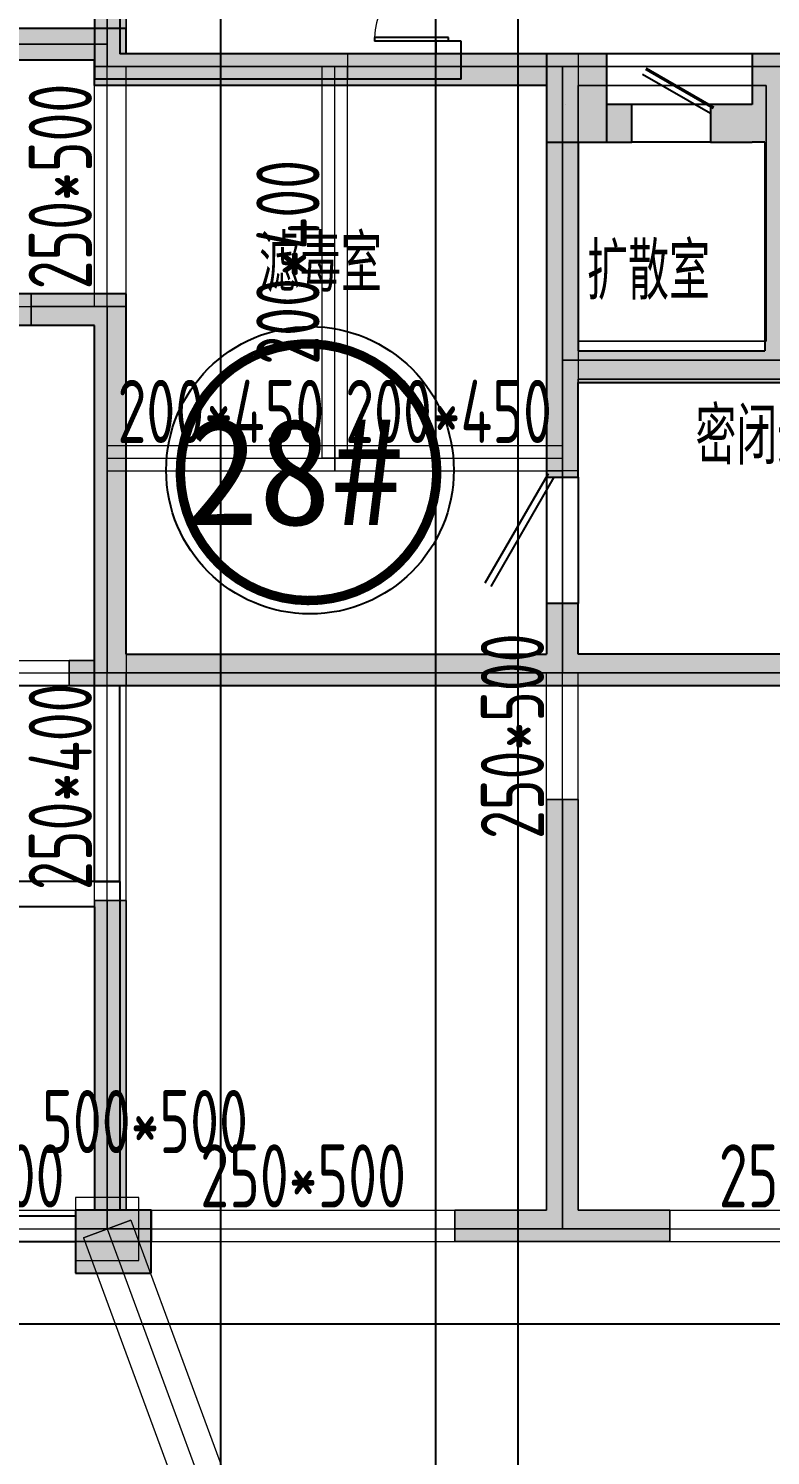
# Model space of a CAD drawing. Extents: x 369444 to 684549, y -549309 to 575337.
# Drawn here: x 425254 to 431119, y 449164 to 460457 of the extents above; entities that cross this region are included whole.
import ezdxf

# ---------------------------------------------------------------- set-up
doc = ezdxf.new("R2010")
doc.units = 0
doc.header["$LTSCALE"] = 1000
doc.header["$MEASUREMENT"] = 0
for name, color, linetype, lineweight, true_color in [('-1-0-1', 7, 'Continuous', 0, 0xc0c0c0), ('-1-1-2', 7, 'Continuous', 0, 0xc0c0c0), ('-2-0-1', 1, 'Continuous', 0, 0xff0000), ('-2-1-2', 9, 'Continuous', 0, 0x808080), ('1-6-1', 7, 'Continuous', 0, 0x55ff55), ('1-6-2', 7, 'Continuous', 0, 0x55ff55), ('11-6-1', 2, 'Continuous', 0, 0xffff00), ('11-6-2', 2, 'Continuous', 0, 0xffff00), ('11-6-5', 2, 'Continuous', 0, 0xffff00), ('12-6-1', 4, 'Continuous', 0, 0x00ffff), ('12-6-2', 4, 'Continuous', 0, 0x00ffff), ('12-6-5', 4, 'Continuous', 0, 0x00ffff)]:
    doc.layers.add(name, color=color, linetype=linetype, lineweight=lineweight, true_color=true_color)
for name, color, linetype in [('A-WALL-HATCH', 8, 'Continuous'), ('COLUMN', 9, 'Continuous'), ('DOTE', 1, 'Continuous'), ('PUB_HATCH', 8, 'Continuous'), ('WALL', 9, 'Continuous'), ('WINDOW', 4, 'Continuous'), ('主楼编号', 1, 'Continuous')]:
    doc.layers.add(name, color=color, linetype=linetype)
doc.styles.add('1111111', font='simhei.ttf')
doc.styles.add('_TCH_DIM', font='SIMPLEX', dxfattribs={"bigfont": 'GBCBIG'})
doc.styles.add('yjkcad', font='yjkeng.shx', dxfattribs={"width": 0.7, "height": 250, "bigfont": 'yjkchn.shx'})

# ---------------------------------------------------------------- blocks, each defined once
blk = doc.blocks.new('$DorLib2D$00000002')
for p, q in [((-0.5, 0), (-0.5, 0.4875)), ((-0.475, 0.4875), (-0.5, 0.4875)), ((-0.475, 0), (-0.475, 0.4875)), ((0.475, 0), (0.475, 0.4875)), ((0.475, 0.4875), (0.5, 0.4875)), ((0.5, 0), (0.5, 0.4875)), ((-0.5, 0), (-0.475, 0)), ((0.5, 0), (0.475, 0))]:
    blk.add_line(p, q)
at = {"lineweight": 13}
for centre, start, end in [((-0.4875, 0), 0, 88.53072), ((0.4875, 0), 91.46928, 180)]:
    blk.add_arc(centre, 0.4875, start, end, dxfattribs=at)
blk = doc.blocks.new('_FZH')
blk.add_lwpolyline([(-0.5, -0.5), (0.5, -0.5), (0.5, 0.5), (-0.5, 0.5)], close=True)
at = {"layer": 'PUB_HATCH'}
blk.add_solid([(-0.5, -0.5), (0.5, -0.5), (-0.5, 0.5), (0.5, 0.5)], dxfattribs=at)
blk = doc.blocks.new('$DorLib2D$00000192')
at = {"color": 0}
blk.add_line((-0.5, 0.125), (0.366, 0.625), dxfattribs=at)
at = {"color": 0, "const_width": 0.0417}
blk.add_lwpolyline([(-0.542, 0.197), (0.324, 0.697)], dxfattribs=at)
blk = doc.blocks.new('$DorLib2D$00000182')
at = {"color": 0}
for p, q in [((-0.527, 0.113), (0.339, 0.613)), ((-0.5, 0.067), (0.366, 0.567))]:
    blk.add_line(p, q, dxfattribs=at)

msp = doc.modelspace()

# ---------------------------------------------------------------- hatches: boundary and pattern name
at = {"layer": 'A-WALL-HATCH'}
for points in [[(429824.6, 459557), (429824.6, 460257), (429349.6, 460257), (429349.6, 459557)], [(426223.3, 450607), (426223.3, 451107), (425624.7, 451107), (425624.7, 450607)]]:
    msp.add_hatch(color=256, dxfattribs=at).paths.add_polyline_path(points)
at = {"layer": 'PUB_HATCH'}
h = msp.add_hatch(color=256, dxfattribs=at)
h.dxf.hatch_style = 1
h.paths.add_polyline_path([(433674.5, 461707), (433674.5, 462107), (434074.5, 462107), (434074.5, 461707)], flags=17)
h.paths.add_polyline_path([(405174.5, 461707), (405174.5, 462107), (404774.5, 462107), (404774.5, 461707)], flags=17)
h.paths.add_polyline_path([(419974.5, 457857), (420074.5, 457857), (420074.5, 458357), (419574.5, 458357), (419574.5, 457857), (419724.5, 457857)], flags=17)
h.paths.add_polyline_path([(420174.5, 458357), (419574.5, 458357), (419574.5, 455257), (419974.5, 455257), (419974.5, 455457), (419824.5, 455457), (419824.5, 458107), (420174.5, 458107)])
h.paths.add_polyline_path([(399474.5, 455257), (399474.5, 460257), (400224.5, 460257), (400224.5, 460007), (399724.5, 460007), (399724.5, 455257)])
h.paths.add_polyline_path([(409249.5, 456957), (409249.5, 460257), (409499.5, 460257), (409499.5, 456957)])
h.paths.add_polyline_path([(393024.5, 457657), (393024.5, 452107), (393524.5, 452107), (393524.5, 451857), (392774.5, 451857), (392774.5, 457657)])
h.paths.add_polyline_path([(396324.5, 451857), (395424.5, 451857), (395424.5, 452107), (396324.5, 452107), (396324.5, 454357), (396574.5, 454357), (396574.5, 452107), (397124.5, 452107), (397124.5, 451857)])
h.paths.add_polyline_path([(402924.5, 453557), (402924.5, 451107), (403824.5, 451107), (403824.5, 450857), (402674.5, 450857), (402674.5, 453557)])
h.paths.add_polyline_path([(405624.5, 459557), (405624.5, 460257), (407674.5, 460257), (407674.5, 460007), (405874.5, 460007), (405874.5, 459557)])
h.paths.add_polyline_path([(416074.5, 453557), (416074.5, 450857), (414924.5, 450857), (414924.5, 451107), (415824.5, 451107), (415824.5, 453557)])
h.paths.add_polyline_path([(413574.5, 458107), (413074.5, 458107), (413074.5, 455457), (413274.5, 455457), (413274.5, 455257), (412824.5, 455257), (412824.5, 458357), (413574.5, 458357)])
h.paths.add_polyline_path([(419274.5, 453557), (419274.5, 450857), (418624.5, 450857), (418624.5, 451107), (419024.5, 451107), (419024.5, 453557)])
h.paths.add_polyline_path([(406974.5, 461656.8), (406974.5, 462557), (410374.5, 462557), (410374.5, 461656.8), (410174.5, 461656.8), (410174.5, 462357), (407174.5, 462357), (407174.5, 461656.7)], flags=17)
h.paths.add_polyline_path([(405274.5, 455457), (405674.5, 455457), (405674.5, 458107), (405174.5, 458107), (405174.5, 458357), (405874.5, 458357), (405874.5, 455257), (405274.5, 455257)])
h.paths.add_polyline_path([(399724.5, 451107), (400124.5, 451107), (400124.5, 450857), (399474.5, 450857), (399474.5, 451857), (398924.5, 451857), (398924.5, 452107), (399474.5, 452107), (399474.5, 453757), (399724.5, 453757), (399724.5, 452107)])
h.paths.add_polyline_path([(405924.5, 451107), (406124.5, 451107), (406124.5, 450857), (405924.5, 450857), (405524.5, 450857), (405524.5, 451107), (405674.5, 451107), (405674.5, 453557), (405924.5, 453557)])
h.paths.add_polyline_path([(418674.5, 458357), (419274.5, 458357), (419274.5, 455257), (418874.5, 455257), (418874.5, 455457), (419024.5, 455457), (419024.5, 458107), (418674.5, 458107)])
h.paths.add_polyline_path([(396324.5, 456907), (396324.5, 457407), (394524.5, 457407), (394524.5, 457657), (396574.5, 457657), (396574.5, 456907)])
h.paths.add_polyline_path([(401924.5, 458107), (401374.5, 458107), (401374.5, 456307), (401124.5, 456307), (401124.5, 458357), (401924.5, 458357)])
h.paths.add_polyline_path([(410174.5, 464207), (410174.5, 464757), (407974.5, 464757), (407974.5, 464207), (407774.5, 464207), (407774.5, 464957), (410374.5, 464957), (410374.5, 464207)], flags=17)
h.paths.add_polyline_path([(413074.5, 451107), (413224.5, 451107), (413224.5, 450857), (412824.5, 450857), (412624.5, 450857), (412624.5, 451107), (412824.5, 451107), (412824.5, 453557), (413074.5, 453557)])
h.paths.add_polyline_path([(439124.5, 455257), (439124.5, 460007), (438624.5, 460007), (438624.5, 460257), (439374.5, 460257), (439374.5, 455257)])
h.paths.add_polyline_path([(429349.5, 456957), (429349.5, 460257), (429599.5, 460257), (429599.5, 456957)])
h.paths.add_polyline_path([(446074.5, 457657), (446074.5, 451857), (445324.5, 451857), (445324.5, 452107), (445824.5, 452107), (445824.5, 457657)])
h.paths.add_polyline_path([(441724.5, 451857), (441724.5, 452107), (442274.5, 452107), (442274.5, 454357), (442524.5, 454357), (442524.5, 452107), (443424.5, 452107), (443424.5, 451857), (442524.5, 451857)])
h.paths.add_polyline_path([(432974.5, 459557), (432974.5, 460007), (431174.5, 460007), (431174.5, 460257), (433224.5, 460257), (433224.5, 459557)])
h.paths.add_polyline_path([(423024.5, 453557), (423024.5, 451107), (423924.5, 451107), (423924.5, 450857), (422774.5, 450857), (422774.5, 453557)])
h.paths.add_polyline_path([(425274.5, 458357), (426024.5, 458357), (426024.5, 455257), (425574.5, 455257), (425574.5, 455457), (425774.5, 455457), (425774.5, 458107), (425274.5, 458107)])
h.paths.add_polyline_path([(419824.5, 453557), (419824.5, 451107), (420224.5, 451107), (420224.5, 450857), (419574.5, 450857), (419574.5, 453557)])
h.paths.add_polyline_path([(431674.5, 461656.8), (431674.5, 462357), (428674.5, 462357), (428674.5, 461656.8), (428474.5, 461656.8), (428474.5, 462557), (431874.5, 462557), (431874.5, 461656.8)], flags=17)
h.paths.add_polyline_path([(433574.5, 455257), (432974.5, 455257), (432974.5, 458357), (433674.5, 458357), (433674.5, 458107), (433174.5, 458107), (433174.5, 455457), (433574.5, 455457)])
h.paths.add_polyline_path([(439124.5, 452107), (439124.5, 453757), (439374.5, 453757), (439374.5, 452107), (439924.5, 452107), (439924.5, 451857), (439374.5, 451857), (439374.5, 450857), (438724.5, 450857), (438724.5, 451107), (439124.5, 451107)])
h.paths.add_polyline_path([(444324.5, 457407), (442524.5, 457407), (442524.5, 456907), (442274.5, 456907), (442274.5, 457657), (444324.5, 457657)])
h.paths.add_polyline_path([(432924.5, 453557), (433174.5, 453557), (433174.5, 451107), (433324.5, 451107), (433324.5, 450857), (432924.5, 450857), (432724.5, 450857), (432724.5, 451107), (432924.5, 451107)])
h.paths.add_polyline_path([(436924.5, 458357), (437724.5, 458357), (437724.5, 456307), (437474.5, 456307), (437474.5, 458107), (436924.5, 458107)])
h.paths.add_polyline_path([(436174.5, 453557), (436174.5, 450857), (435024.5, 450857), (435024.5, 451107), (435924.5, 451107), (435924.5, 453557)])
h.paths.add_polyline_path([(428474.5, 464207), (428474.5, 464957), (431074.5, 464957), (431074.5, 464207), (430874.5, 464207), (430874.5, 464757), (428674.5, 464757), (428674.5, 464207)], flags=17)
h.paths.add_polyline_path([(429349.5, 451107), (429349.5, 454357), (429599.5, 454357), (429599.5, 451107), (430324.5, 451107), (430324.5, 450857), (429349.5, 450857), (428624.5, 450857), (428624.5, 451107)])
h.paths.add_polyline_path([(425774.5, 453557), (426024.5, 453557), (426024.5, 451107), (426224.5, 451107), (426224.5, 450857), (426024.5, 450857), (425624.5, 450857), (425624.5, 451107), (425774.5, 451107)])
h.paths.add_polyline_path([(413074.5, 461657.3), (413324.5, 461657.3), (413324.5, 462157.3), (412824.5, 462157.3), (412824.5, 461657.3)], flags=17)
h.paths.add_polyline_path([(425774.5, 461657), (426024.5, 461657), (426024.5, 462157), (425524.5, 462157), (425524.5, 461657)], flags=17)
edge = h.paths.add_edge_path()
edge.add_line((413074.5, 461657), (413074.5, 460057))
edge.add_line((413074.5, 460057), (411074.5, 460057))
edge.add_line((411074.5, 460057), (411074.5, 460257))
edge.add_line((411074.5, 460257), (412824.5, 460257))
edge.add_line((412824.5, 460257), (412824.5, 461657.3))
edge.add_line((404774.5, 461707), (401874.5, 461707))
edge.add_line((401874.5, 461707), (401874.5, 464457))
edge.add_line((401874.5, 464457), (399674.5, 464457))
edge.add_line((399674.5, 464457), (399674.5, 461657))
edge.add_line((399674.5, 461657), (399174.5, 461657))
edge.add_line((399174.5, 461657), (399174.5, 461857))
edge.add_line((399174.5, 461857), (399474.5, 461857))
edge.add_line((399474.5, 461857), (399474.5, 464457))
edge.add_line((399474.5, 464457), (397174.5, 464457))
edge.add_line((397174.5, 464457), (397174.5, 463507))
edge.add_line((397174.5, 463507), (396924.5, 463507))
edge.add_line((396924.5, 463507), (396924.5, 464457))
edge.add_line((396924.5, 464457), (396924.5, 464907))
edge.add_line((396924.5, 464907), (392224.5, 464907))
edge.add_line((392224.5, 464907), (392224.5, 461907))
edge.add_line((392224.5, 461907), (393024.5, 461907))
edge.add_line((393024.5, 461907), (393024.5, 461157))
edge.add_line((393024.5, 461157), (392774.5, 461157))
edge.add_line((392774.5, 461157), (392774.5, 461657))
edge.add_line((392774.5, 461657), (391974.5, 461657))
edge.add_line((391974.5, 461657), (391974.5, 465157))
edge.add_line((391974.5, 465157), (397174.5, 465157))
edge.add_line((397174.5, 465157), (397174.5, 464707))
edge.add_line((397174.5, 464707), (399674.5, 464707))
edge.add_line((399674.5, 464707), (402124.5, 464707))
edge.add_line((402124.5, 464707), (402124.5, 461957))
edge.add_line((402124.5, 461957), (404774.5, 461957))
edge.add_line((426024.5, 461657), (426024.5, 460257))
edge.add_line((426024.5, 460257), (427774.5, 460257))
edge.add_line((427774.5, 460257), (427774.5, 460057))
edge.add_line((427774.5, 460057), (425774.5, 460057))
edge.add_line((425774.5, 460057), (425774.5, 461657))
edge.add_line((434074.5, 461957), (436724.5, 461957))
edge.add_line((436724.5, 461957), (436724.5, 464707))
edge.add_line((436724.5, 464707), (439174.5, 464707))
edge.add_line((439174.5, 464707), (441674.5, 464707))
edge.add_line((441674.5, 464707), (441674.5, 465157))
edge.add_line((441674.5, 465157), (446874.5, 465157))
edge.add_line((446874.5, 465157), (446874.5, 461657))
edge.add_line((446874.5, 461657), (446074.5, 461657))
edge.add_line((446074.5, 461657), (446074.5, 461157))
edge.add_line((446074.5, 461157), (445824.5, 461157))
edge.add_line((445824.5, 461157), (445824.5, 461907))
edge.add_line((445824.5, 461907), (446624.5, 461907))
edge.add_line((446624.5, 461907), (446624.5, 464907))
edge.add_line((446624.5, 464907), (441924.5, 464907))
edge.add_line((441924.5, 464907), (441924.5, 464457))
edge.add_line((441924.5, 464457), (441924.5, 463507))
edge.add_line((441924.5, 463507), (441674.5, 463507))
edge.add_line((441674.5, 463507), (441674.5, 464457))
edge.add_line((441674.5, 464457), (439374.5, 464457))
edge.add_line((439374.5, 464457), (439374.5, 461857))
edge.add_line((439374.5, 461857), (439674.5, 461857))
edge.add_line((439674.5, 461857), (439674.5, 461657))
edge.add_line((439674.5, 461657), (439174.5, 461657))
edge.add_line((439174.5, 461657), (439174.5, 464457))
edge.add_line((439174.5, 464457), (436974.5, 464457))
edge.add_line((436974.5, 464457), (436974.5, 461707))
edge.add_line((436974.5, 461707), (434074.5, 461707))
edge.add_line((405174.5, 462107), (405174.5, 467557))
edge.add_line((405174.5, 467557), (412274.5, 467557))
edge.add_line((412274.5, 467557), (412274.5, 464707))
edge.add_line((412274.5, 464707), (412824.5, 464707))
edge.add_line((412824.5, 464707), (412824.5, 464307))
edge.add_line((412824.5, 464307), (413074.5, 464307))
edge.add_line((413074.5, 464307), (413074.5, 464957))
edge.add_line((413074.5, 464957), (412524.5, 464957))
edge.add_line((412524.5, 464957), (412524.5, 467557))
edge.add_line((412524.5, 467557), (413374.5, 467557))
edge.add_line((413374.5, 467557), (413374.5, 465557))
edge.add_line((413374.5, 465557), (419424.5, 465557))
edge.add_line((404924.5, 462107), (404924.5, 467807))
edge.add_line((404924.5, 467807), (412274.5, 467807))
edge.add_line((412274.5, 467807), (413624.5, 467807))
edge.add_line((413624.5, 467807), (413624.5, 465807))
edge.add_line((413624.5, 465807), (419424.5, 465807))
edge.add_line((419924.5, 465557), (425474.5, 465557))
edge.add_line((425474.5, 465557), (425474.5, 467557))
edge.add_line((425474.5, 467557), (426324.5, 467557))
edge.add_line((426324.5, 467557), (426324.5, 464957))
edge.add_line((426324.5, 464957), (425774.5, 464957))
edge.add_line((425774.5, 464957), (425774.5, 464307))
edge.add_line((425774.5, 464307), (426024.5, 464307))
edge.add_line((426024.5, 464307), (426024.5, 464707))
edge.add_line((426024.5, 464707), (426574.5, 464707))
edge.add_line((426574.5, 464707), (426574.5, 467557))
edge.add_line((426574.5, 467557), (433674.5, 467557))
edge.add_line((433674.5, 467557), (433674.5, 462107))
edge.add_line((419924.5, 465807), (425224.5, 465807))
edge.add_line((425224.5, 465807), (425224.5, 467807))
edge.add_line((425224.5, 467807), (426574.5, 467807))
edge.add_line((426574.5, 467807), (433924.5, 467807))
edge.add_line((433924.5, 467807), (433924.5, 462107))
h.paths.add_polyline_path([(410224.5, 451107), (410224.5, 450857), (408524.5, 450857), (408524.5, 451107), (409249.5, 451107), (409249.5, 454357), (409499.5, 454357), (409499.5, 451107)])
h = msp.add_hatch(color=256, dxfattribs=at)
h.dxf.hatch_style = 1
h.paths.add_polyline_path([(426024.5, 461657), (425774.5, 461657), (425774.5, 460057), (427774.5, 460057), (427774.5, 460257), (426024.5, 460257)])
for points in [[(425774.6, 460207), (426024.6, 460457), (422274.6, 460457), (422524.6, 460207)], [(425774.6, 460007), (426024.6, 460257), (426024.6, 460457), (425774.6, 460207)], [(429349.6, 460007), (429349.6, 460257), (426024.6, 460257), (425774.6, 460007)], [(431074.6, 459557), (431324.6, 460257), (430974.6, 460257), (430974.6, 459557)], [(431324.6, 460257), (431074.6, 459557), (431074.6, 457907), (431174.6, 457897), (431324.6, 458007)], [(429824.6, 459857), (429824.6, 459557), (430024.6, 459557), (430024.6, 459857)], [(430974.6, 459857), (430644.6, 459857), (430644.6, 459557), (430974.6, 459557)], [(429599.6, 459557), (429349.6, 459557), (429349.6, 457807), (429549.6, 457787), (429599.6, 457907)], [(425774.6, 458107), (426024.6, 458357), (422524.6, 458357), (422404.6, 458307), (422424.6, 458107)], [(425774.6, 455257), (426024.6, 455507), (426024.6, 458357), (425774.6, 458107)], [(431074.6, 457657), (431724.6, 457657), (431724.6, 458007), (431324.6, 458007), (431174.6, 457897)], [(429349.6, 457807), (429349.6, 456907), (429599.6, 456907), (429599.6, 457657), (429549.6, 457787)], [(429549.6, 457787), (429599.6, 457657), (431074.6, 457657), (431174.6, 457897), (431074.6, 457907), (429599.6, 457907)], [(429599.6, 455507), (429599.6, 455907), (429349.6, 455907), (429349.6, 455507), (429482.9, 455423.6)], [(426024.6, 455507), (425774.6, 455257), (429499.6, 455257), (429482.9, 455423.6), (429349.6, 455507)], [(429499.6, 455257), (431424.6, 455257), (431424.6, 455507), (429599.6, 455507), (429482.9, 455423.6)]]:
    msp.add_hatch(color=256, dxfattribs=at).paths.add_polyline_path(points)

# ---------------------------------------------------------------- linework, layer by layer
at = {"layer": '-1-0-1', "color": 0}
for p in [(425874.4, 460332.2, -3600), (425874.4, 460156.9, -3600), (427674.4, 460156.9, -3600), (429474.4, 460156.9, -3600), (425274.4, 458256.9, -3600), (425874.4, 458256.9, -3600), (429474.4, 457832.2, -3600), (425874.4, 457056.9, -3600), (427674.4, 457056.9, -3600), (429474.4, 457056.9, -3600), (425574.4, 455356.9, -3600), (425874.4, 455356.9, -3600), (429474.4, 455356.9, -3600), (429474.4, 454356.9, -3600), (425874.4, 453556.9, -3600), (425624.4, 450956.9, -3600), (425874.4, 450956.9, -3600), (426224.4, 450956.9, -3600), (428624.4, 450956.9, -3600), (429474.4, 450956.9, -3600), (430324.4, 450956.9, -3600)]:
    msp.add_point(p, dxfattribs=at)
at = {"layer": '-1-1-2', "color": 0}
for p, q in [((425874.4, 460332.2, -3600), (425874.4, 460332.2)), ((425874.4, 460156.9, -3600), (425874.4, 460156.9)), ((427674.4, 460156.9, -3600), (427674.4, 460156.9)), ((429474.4, 460156.9, -3600), (429474.4, 460156.9)), ((425274.4, 458256.9, -3600), (425274.4, 458256.9)), ((425874.4, 458256.9, -3600), (425874.4, 458256.9)), ((429474.4, 457832.2, -3600), (429474.4, 457832.2)), ((425874.4, 457056.9, -3600), (425874.4, 457056.9)), ((427674.4, 457056.9, -3600), (427674.4, 457056.9)), ((429474.4, 457056.9, -3600), (429474.4, 457056.9)), ((425574.4, 455356.9, -3600), (425574.4, 455356.9)), ((425874.4, 455356.9, -3600), (425874.4, 455356.9)), ((429474.4, 455356.9, -3600), (429474.4, 455356.9)), ((429474.4, 454356.9, -3600), (429474.4, 454356.9)), ((425874.4, 453556.9, -3600), (425874.4, 453556.9)), ((425624.4, 450956.9, -3600), (425624.4, 450956.9)), ((425874.4, 450956.9, -3600), (425874.4, 450956.9)), ((426224.4, 450956.9, -3600), (426224.4, 450956.9)), ((428624.4, 450956.9, -3600), (428624.4, 450956.9)), ((429474.4, 450956.9, -3600), (429474.4, 450956.9)), ((430324.4, 450956.9, -3600), (430324.4, 450956.9))]:
    msp.add_line(p, q, dxfattribs=at)
at = {"layer": '-2-0-1', "color": 0}
for p, q in [((425874.4, 460332.2, -3600), (425874.4, 461256.7, -3600)), ((422399.3, 460332.2, -3600), (425874.4, 460332.2, -3600)), ((425874.4, 460156.9, -3600), (425874.4, 460332.2, -3600)), ((425874.4, 460156.9, -3600), (427674.4, 460156.9, -3600)), ((425874.4, 458256.9, -3600), (425874.4, 460156.9, -3600)), ((427674.4, 460156.9, -3600), (429474.4, 460156.9, -3600)), ((427674.4, 457056.9, -3600), (427674.4, 460156.9, -3600)), ((429474.4, 460156.9, -3600), (431210.8, 460156.9, -3600)), ((429474.4, 457832.2, -3600), (429474.4, 460156.9, -3600)), ((422399.3, 458256.9, -3600), (425274.4, 458256.9, -3600)), ((425274.4, 458256.9, -3600), (425874.4, 458256.9, -3600)), ((425874.4, 457056.9, -3600), (425874.4, 458256.9, -3600)), ((429474.4, 457056.9, -3600), (429474.4, 457832.2, -3600)), ((429474.4, 457832.2, -3600), (431210.8, 457832.2, -3600)), ((425874.4, 455356.9, -3600), (425874.4, 457056.9, -3600)), ((425874.4, 457056.9, -3600), (427674.4, 457056.9, -3600)), ((427674.4, 457056.9, -3600), (429474.4, 457056.9, -3600)), ((429474.4, 455356.9, -3600), (429474.4, 457056.9, -3600)), ((422874.4, 455356.9, -3600), (425574.4, 455356.9, -3600)), ((425574.4, 455356.9, -3600), (425874.4, 455356.9, -3600)), ((425874.4, 455356.9, -3600), (429474.4, 455356.9, -3600)), ((425874.4, 453556.9, -3600), (425874.4, 455356.9, -3600)), ((429474.4, 455356.9, -3600), (433074.4, 455356.9, -3600)), ((429474.4, 454356.9, -3600), (429474.4, 455356.9, -3600)), ((429474.4, 450956.9, -3600), (429474.4, 454356.9, -3600)), ((425874.4, 450956.9, -3600), (425874.4, 453556.9, -3600)), ((423824.4, 450956.9, -3600), (425624.4, 450956.9, -3600)), ((425624.4, 450956.9, -3600), (425874.4, 450956.9, -3600)), ((425874.4, 450956.9, -3600), (426224.4, 450956.9, -3600)), ((425874.4, 450956.9, -3600), (428474.3, 443907.1, -3600)), ((426224.4, 450956.9, -3600), (428624.4, 450956.9, -3600)), ((428624.4, 450956.9, -3600), (429474.4, 450956.9, -3600)), ((429474.4, 450956.9, -3600), (430324.4, 450956.9, -3600)), ((430324.4, 450956.9, -3600), (432724.4, 450956.9, -3600))]:
    msp.add_line(p, q, dxfattribs=at)
at = {"layer": '-2-1-2', "color": 0}
for p, q in [((425874.4, 460332.2), (425874.4, 461256.7)), ((422399.3, 460332.2), (425874.4, 460332.2)), ((425874.4, 460156.9), (425874.4, 460332.2)), ((425874.4, 460156.9), (427674.4, 460156.9)), ((425874.4, 458256.9), (425874.4, 460156.9)), ((427674.4, 460156.9), (429474.4, 460156.9)), ((427674.4, 457056.9), (427674.4, 460156.9)), ((429474.4, 460156.9), (431210.8, 460156.9)), ((429474.4, 457832.2), (429474.4, 460156.9)), ((422399.3, 458256.9), (425274.4, 458256.9)), ((425274.4, 458256.9), (425874.4, 458256.9)), ((425874.4, 457056.9), (425874.4, 458256.9)), ((429474.4, 457056.9), (429474.4, 457832.2)), ((429474.4, 457832.2), (431210.8, 457832.2)), ((425874.4, 455356.9), (425874.4, 457056.9)), ((425874.4, 457056.9), (427674.4, 457056.9)), ((427674.4, 457056.9), (429474.4, 457056.9)), ((429474.4, 455356.9), (429474.4, 457056.9)), ((422874.4, 455356.9), (425574.4, 455356.9)), ((425574.4, 455356.9), (425874.4, 455356.9)), ((425874.4, 455356.9), (429474.4, 455356.9)), ((425874.4, 453556.9), (425874.4, 455356.9)), ((429474.4, 455356.9), (433074.4, 455356.9)), ((429474.4, 454356.9), (429474.4, 455356.9)), ((429474.4, 450956.9), (429474.4, 454356.9)), ((425874.4, 450956.9), (425874.4, 453556.9)), ((423824.4, 450956.9), (425624.4, 450956.9)), ((425624.4, 450956.9), (425874.4, 450956.9)), ((425874.4, 450956.9), (426224.4, 450956.9)), ((425874.4, 450956.9), (428474.3, 443907.1)), ((426224.4, 450956.9), (428624.4, 450956.9)), ((428624.4, 450956.9), (429474.4, 450956.9)), ((429474.4, 450956.9), (430324.4, 450956.9)), ((430324.4, 450956.9), (432724.4, 450956.9))]:
    msp.add_line(p, q, dxfattribs=at)
at = {"layer": '1-6-1', "color": 0}
for p, q in [((426024.4, 461256.7), (426024.4, 460332.2)), ((426024.4, 460332.2, -3600), (426024.4, 461256.7, -3600)), ((426024.4, 460332.2), (426024.4, 460332.2, -3600)), ((426024.4, 460332.2), (426024.4, 460256.9)), ((426024.4, 460332.2, -3600), (426024.4, 460332.2)), ((426024.4, 460256.9, -3600), (426024.4, 460332.2, -3600)), ((425774.4, 460207.2), (422524.3, 460207.2)), ((422524.3, 460207.2, -3600), (425774.4, 460207.2, -3600)), ((425774.4, 460207.2, -3600), (425774.4, 460207.2)), ((425774.4, 460207.2, -3600), (425774.4, 460006.9, -3600)), ((425774.4, 460207.2), (425774.4, 460207.2, -3600)), ((425774.4, 460006.9), (425774.4, 460207.2)), ((426024.4, 460256.9, -3600), (426024.4, 460256.9)), ((427674.4, 460256.9, -3600), (426024.4, 460256.9, -3600)), ((426024.4, 460256.9), (427674.4, 460256.9)), ((426024.4, 460256.9), (426024.4, 460256.9, -3600)), ((427674.4, 460256.9), (427674.4, 460256.9, -3600)), ((427674.4, 460256.9, -3600), (427674.4, 460256.9)), ((429474.4, 460256.9, -3600), (427674.4, 460256.9, -3600)), ((427674.4, 460256.9), (429474.4, 460256.9)), ((429474.4, 460256.9, -3600), (429474.4, 460256.9)), ((431210.8, 460256.9, -3600), (429474.4, 460256.9, -3600)), ((429474.4, 460256.9), (431210.8, 460256.9)), ((429474.4, 460256.9), (429474.4, 460256.9, -3600)), ((425774.4, 460006.9), (425774.4, 460006.9, -3600)), ((427674.4, 460006.9), (425774.4, 460006.9)), ((425774.4, 460006.9, -3600), (427674.4, 460006.9, -3600)), ((425774.4, 460006.9, -3600), (425774.4, 460006.9)), ((427674.4, 460006.9, -3600), (427674.4, 460006.9)), ((427674.4, 460006.9), (427674.4, 460006.9, -3600)), ((429349.4, 460006.9), (427674.4, 460006.9)), ((427674.4, 460006.9, -3600), (429349.4, 460006.9, -3600)), ((429349.4, 460006.9, -3600), (429349.4, 457832.2, -3600)), ((429349.4, 460006.9), (429349.4, 460006.9, -3600)), ((429349.4, 457832.2), (429349.4, 460006.9)), ((429349.4, 460006.9, -3600), (429349.4, 460006.9)), ((429599.4, 460006.9), (429599.4, 460006.9, -3600)), ((431085.8, 460006.9), (429599.4, 460006.9)), ((429599.4, 460006.9, -3600), (431085.8, 460006.9, -3600)), ((429599.4, 460006.9), (429599.4, 457982.2)), ((429599.4, 460006.9, -3600), (429599.4, 460006.9)), ((429599.4, 457982.2, -3600), (429599.4, 460006.9, -3600)), ((431085.8, 460006.9, -3600), (431085.8, 457982.2, -3600)), ((431085.8, 460006.9), (431085.8, 460006.9, -3600)), ((431085.8, 457982.2), (431085.8, 460006.9)), ((431085.8, 460006.9, -3600), (431085.8, 460006.9)), ((425274.4, 458356.9, -3600), (425274.4, 458356.9)), ((426024.4, 458356.9, -3600), (425274.4, 458356.9, -3600)), ((425274.4, 458356.9), (426024.4, 458356.9)), ((425274.4, 458356.9, -3600), (425274.4, 458106.9, -3600)), ((425274.4, 458356.9), (425274.4, 458356.9, -3600)), ((425274.4, 458106.9), (425274.4, 458356.9)), ((426024.4, 458356.9), (426024.4, 458356.9, -3600)), ((426024.4, 458356.9), (426024.4, 457056.9)), ((426024.4, 458356.9, -3600), (426024.4, 458356.9)), ((426024.4, 457056.9, -3600), (426024.4, 458356.9, -3600)), ((425274.4, 458106.9), (425274.4, 458106.9, -3600)), ((425774.4, 458106.9), (425274.4, 458106.9)), ((425274.4, 458106.9, -3600), (425774.4, 458106.9, -3600)), ((425274.4, 458106.9, -3600), (425274.4, 458106.9)), ((425774.4, 458106.9, -3600), (425774.4, 458106.9)), ((425774.4, 458106.9, -3600), (425774.4, 457056.9, -3600)), ((425774.4, 458106.9), (425774.4, 458106.9, -3600)), ((425774.4, 457056.9), (425774.4, 458106.9)), ((429599.4, 457982.2, -3600), (429599.4, 457982.2)), ((431085.8, 457982.2, -3600), (429599.4, 457982.2, -3600)), ((429599.4, 457982.2), (431085.8, 457982.2)), ((429599.4, 457982.2), (429599.4, 457982.2, -3600)), ((431085.8, 457982.2, -3600), (431085.8, 457982.2)), ((431085.8, 457982.2), (431085.8, 457982.2, -3600)), ((429349.4, 457832.2, -3600), (429349.4, 457056.9, -3600)), ((429349.4, 457832.2), (429349.4, 457832.2, -3600)), ((429349.4, 457056.9), (429349.4, 457832.2)), ((429349.4, 457832.2, -3600), (429349.4, 457832.2)), ((429599.4, 457682.2), (429599.4, 457056.9)), ((429599.4, 457682.2, -3600), (429599.4, 457682.2)), ((429599.4, 457056.9, -3600), (429599.4, 457682.2, -3600)), ((429599.4, 457682.2), (429599.4, 457682.2, -3600)), ((431210.8, 457682.2), (429599.4, 457682.2)), ((429599.4, 457682.2, -3600), (431210.8, 457682.2, -3600)), ((425774.4, 457056.9, -3600), (425774.4, 455456.9, -3600)), ((425774.4, 457056.9), (425774.4, 457056.9, -3600)), ((425774.4, 455456.9), (425774.4, 457056.9)), ((425774.4, 457056.9, -3600), (425774.4, 457056.9)), ((426024.4, 457056.9), (426024.4, 455506.9)), ((426024.4, 457056.9, -3600), (426024.4, 457056.9)), ((426024.4, 455506.9, -3600), (426024.4, 457056.9, -3600)), ((426024.4, 457056.9), (426024.4, 457056.9, -3600)), ((429349.4, 457056.9, -3600), (429349.4, 455506.9, -3600)), ((429349.4, 457056.9), (429349.4, 457056.9, -3600)), ((429349.4, 455506.9), (429349.4, 457056.9)), ((429349.4, 457056.9, -3600), (429349.4, 457056.9)), ((429599.4, 457056.9), (429599.4, 455506.9)), ((429599.4, 457056.9, -3600), (429599.4, 457056.9)), ((429599.4, 455506.9, -3600), (429599.4, 457056.9, -3600)), ((429599.4, 457056.9), (429599.4, 457056.9, -3600)), ((425574.4, 455456.9, -3600), (425574.4, 455456.9)), ((425774.4, 455456.9, -3600), (425574.4, 455456.9, -3600)), ((425574.4, 455456.9), (425774.4, 455456.9)), ((425574.4, 455456.9, -3600), (425574.4, 455256.9, -3600)), ((425574.4, 455456.9), (425574.4, 455456.9, -3600)), ((425574.4, 455256.9), (425574.4, 455456.9)), ((425774.4, 455456.9), (425774.4, 455456.9, -3600)), ((425774.4, 455456.9, -3600), (425774.4, 455456.9)), ((426024.4, 455506.9, -3600), (426024.4, 455506.9)), ((429349.4, 455506.9, -3600), (426024.4, 455506.9, -3600)), ((426024.4, 455506.9), (429349.4, 455506.9)), ((426024.4, 455506.9), (426024.4, 455506.9, -3600)), ((429349.4, 455506.9, -3600), (429349.4, 455506.9)), ((429349.4, 455506.9), (429349.4, 455506.9, -3600)), ((429599.4, 455506.9), (429599.4, 455506.9, -3600)), ((429599.4, 455506.9, -3600), (429599.4, 455506.9)), ((432974.4, 455506.9, -3600), (429599.4, 455506.9, -3600)), ((429599.4, 455506.9), (432974.4, 455506.9)), ((425574.4, 455256.9), (425574.4, 455256.9, -3600)), ((425874.4, 455256.9), (425574.4, 455256.9)), ((425574.4, 455256.9, -3600), (425874.4, 455256.9, -3600)), ((425574.4, 455256.9, -3600), (425574.4, 455256.9)), ((425874.4, 455256.9), (425874.4, 455256.9, -3600)), ((429474.4, 455256.9), (425874.4, 455256.9)), ((425874.4, 455256.9, -3600), (429474.4, 455256.9, -3600)), ((425874.4, 455256.9, -3600), (425874.4, 455256.9)), ((429474.4, 455256.9), (429474.4, 455256.9, -3600)), ((433074.4, 455256.9), (429474.4, 455256.9)), ((429474.4, 455256.9, -3600), (433074.4, 455256.9, -3600)), ((429474.4, 455256.9, -3600), (429474.4, 455256.9)), ((429349.4, 454356.9, -3600), (429349.4, 451106.9, -3600)), ((429349.4, 454356.9), (429349.4, 454356.9, -3600)), ((429349.4, 451106.9), (429349.4, 454356.9)), ((429349.4, 454356.9, -3600), (429349.4, 454356.9)), ((429599.4, 454356.9, -3600), (429349.4, 454356.9, -3600)), ((429349.4, 454356.9), (429599.4, 454356.9)), ((429599.4, 454356.9), (429599.4, 451106.9)), ((429599.4, 454356.9, -3600), (429599.4, 454356.9)), ((429599.4, 451106.9, -3600), (429599.4, 454356.9, -3600)), ((429599.4, 454356.9), (429599.4, 454356.9, -3600)), ((425774.4, 453556.9, -3600), (425774.4, 451106.9, -3600)), ((425774.4, 453556.9), (425774.4, 453556.9, -3600)), ((425774.4, 451106.9), (425774.4, 453556.9)), ((425774.4, 453556.9, -3600), (425774.4, 453556.9)), ((426024.4, 453556.9, -3600), (425774.4, 453556.9, -3600)), ((425774.4, 453556.9), (426024.4, 453556.9)), ((426024.4, 453556.9), (426024.4, 451106.9)), ((426024.4, 453556.9, -3600), (426024.4, 453556.9)), ((426024.4, 451106.9, -3600), (426024.4, 453556.9, -3600)), ((426024.4, 453556.9), (426024.4, 453556.9, -3600)), ((425624.4, 451106.9, -3600), (425624.4, 451106.9)), ((425774.4, 451106.9, -3600), (425624.4, 451106.9, -3600)), ((425624.4, 451106.9), (425774.4, 451106.9)), ((425624.4, 451106.9, -3600), (425624.4, 450856.9, -3600)), ((425624.4, 451106.9), (425624.4, 451106.9, -3600)), ((425624.4, 450856.9), (425624.4, 451106.9)), ((425774.4, 451106.9), (425774.4, 451106.9, -3600)), ((425774.4, 451106.9, -3600), (425774.4, 451106.9)), ((426024.4, 451106.9, -3600), (426024.4, 451106.9)), ((426224.4, 451106.9, -3600), (426024.4, 451106.9, -3600)), ((426024.4, 451106.9), (426224.4, 451106.9)), ((426024.4, 451106.9), (426024.4, 451106.9, -3600)), ((426224.4, 451106.9), (426224.4, 451106.9, -3600)), ((426224.4, 451106.9, -3600), (426224.4, 451106.9)), ((426224.4, 450856.9, -3600), (426224.4, 451106.9, -3600)), ((426224.4, 451106.9), (426224.4, 450856.9)), ((428624.4, 451106.9, -3600), (428624.4, 451106.9)), ((429349.4, 451106.9, -3600), (428624.4, 451106.9, -3600)), ((428624.4, 451106.9), (429349.4, 451106.9)), ((428624.4, 451106.9, -3600), (428624.4, 450856.9, -3600)), ((428624.4, 451106.9), (428624.4, 451106.9, -3600)), ((428624.4, 450856.9), (428624.4, 451106.9)), ((429349.4, 451106.9, -3600), (429349.4, 451106.9)), ((429349.4, 451106.9), (429349.4, 451106.9, -3600)), ((429599.4, 451106.9, -3600), (429599.4, 451106.9)), ((430324.4, 451106.9, -3600), (429599.4, 451106.9, -3600)), ((429599.4, 451106.9), (430324.4, 451106.9)), ((429599.4, 451106.9), (429599.4, 451106.9, -3600)), ((430324.4, 451106.9), (430324.4, 451106.9, -3600)), ((430324.4, 451106.9, -3600), (430324.4, 451106.9)), ((430324.4, 450856.9, -3600), (430324.4, 451106.9, -3600)), ((430324.4, 451106.9), (430324.4, 450856.9)), ((425624.4, 450856.9), (425624.4, 450856.9, -3600)), ((425874.4, 450856.9), (425624.4, 450856.9)), ((425624.4, 450856.9, -3600), (425874.4, 450856.9, -3600)), ((425624.4, 450856.9, -3600), (425624.4, 450856.9)), ((425874.4, 450856.9), (425874.4, 450856.9, -3600)), ((426224.4, 450856.9), (425874.4, 450856.9)), ((425874.4, 450856.9, -3600), (426224.4, 450856.9, -3600)), ((425874.4, 450856.9, -3600), (425874.4, 450856.9)), ((426224.4, 450856.9, -3600), (426224.4, 450856.9)), ((426224.4, 450856.9), (426224.4, 450856.9, -3600)), ((428624.4, 450856.9), (428624.4, 450856.9, -3600)), ((429474.4, 450856.9), (428624.4, 450856.9)), ((428624.4, 450856.9, -3600), (429474.4, 450856.9, -3600)), ((428624.4, 450856.9, -3600), (428624.4, 450856.9)), ((429474.4, 450856.9), (429474.4, 450856.9, -3600)), ((430324.4, 450856.9), (429474.4, 450856.9)), ((429474.4, 450856.9, -3600), (430324.4, 450856.9, -3600)), ((429474.4, 450856.9, -3600), (429474.4, 450856.9)), ((430324.4, 450856.9, -3600), (430324.4, 450856.9)), ((430324.4, 450856.9), (430324.4, 450856.9, -3600))]:
    msp.add_line(p, q, dxfattribs=at)
at = {"layer": '1-6-2', "color": 0}
for p, q in [((425874.4, 461256.7), (425874.4, 460332.2)), ((425874.4, 460332.2, -3600), (425874.4, 461256.7, -3600)), ((425874.4, 460332.2), (422399.3, 460332.2)), ((422399.3, 460332.2, -3600), (425874.4, 460332.2, -3600)), ((425874.4, 460332.2, -3600), (425874.4, 460332.2)), ((425874.4, 460332.2), (425874.4, 460332.2, -3600)), ((425874.4, 460332.2), (425874.4, 460156.9)), ((425874.4, 460332.2, -3600), (425874.4, 460332.2)), ((425874.4, 460156.9, -3600), (425874.4, 460332.2, -3600)), ((425874.4, 460156.9), (425874.4, 460156.9, -3600)), ((427674.4, 460156.9), (425874.4, 460156.9)), ((425874.4, 460156.9, -3600), (427674.4, 460156.9, -3600)), ((425874.4, 460156.9), (425874.4, 460156.9, -3600)), ((427674.4, 460156.9, -3600), (427674.4, 460156.9)), ((427674.4, 460156.9), (427674.4, 460156.9, -3600)), ((429474.4, 460156.9), (427674.4, 460156.9)), ((427674.4, 460156.9, -3600), (429474.4, 460156.9, -3600)), ((429474.4, 460156.9), (429474.4, 460156.9, -3600)), ((431210.8, 460156.9), (429474.4, 460156.9)), ((429474.4, 460156.9, -3600), (431210.8, 460156.9, -3600)), ((429474.4, 460156.9), (429474.4, 457832.2)), ((429474.4, 460156.9, -3600), (429474.4, 460156.9)), ((429474.4, 457832.2, -3600), (429474.4, 460156.9, -3600)), ((429474.4, 460156.9, -3600), (429474.4, 460156.9)), ((425274.4, 458256.9), (425274.4, 458256.9, -3600)), ((425874.4, 458256.9), (425274.4, 458256.9)), ((425274.4, 458256.9, -3600), (425874.4, 458256.9, -3600)), ((425874.4, 458256.9, -3600), (425874.4, 458256.9)), ((425874.4, 458256.9), (425874.4, 457056.9)), ((425874.4, 458256.9, -3600), (425874.4, 458256.9)), ((425874.4, 457056.9, -3600), (425874.4, 458256.9, -3600)), ((429474.4, 457832.2), (429474.4, 457056.9)), ((429474.4, 457832.2, -3600), (429474.4, 457832.2)), ((429474.4, 457056.9, -3600), (429474.4, 457832.2, -3600)), ((429474.4, 457832.2), (429474.4, 457832.2, -3600)), ((431210.8, 457832.2), (429474.4, 457832.2)), ((429474.4, 457832.2, -3600), (431210.8, 457832.2, -3600)), ((429474.4, 457832.2), (429474.4, 457832.2, -3600)), ((425874.4, 457056.9), (425874.4, 455356.9)), ((425874.4, 457056.9, -3600), (425874.4, 457056.9)), ((425874.4, 455356.9, -3600), (425874.4, 457056.9, -3600)), ((425874.4, 457056.9), (425874.4, 457056.9, -3600)), ((429474.4, 457056.9), (429474.4, 455356.9)), ((429474.4, 457056.9, -3600), (429474.4, 457056.9)), ((429474.4, 455356.9, -3600), (429474.4, 457056.9, -3600)), ((429474.4, 457056.9), (429474.4, 457056.9, -3600)), ((425574.4, 455356.9), (425574.4, 455356.9, -3600)), ((425874.4, 455356.9), (425574.4, 455356.9)), ((425574.4, 455356.9, -3600), (425874.4, 455356.9, -3600)), ((425874.4, 455356.9), (425874.4, 455356.9, -3600)), ((429474.4, 455356.9), (425874.4, 455356.9)), ((425874.4, 455356.9, -3600), (429474.4, 455356.9, -3600)), ((425874.4, 455356.9, -3600), (425874.4, 455356.9)), ((425874.4, 455356.9), (425874.4, 455356.9, -3600)), ((429474.4, 455356.9), (429474.4, 455356.9, -3600)), ((429474.4, 455356.9), (429474.4, 455356.9, -3600)), ((433074.4, 455356.9), (429474.4, 455356.9)), ((429474.4, 455356.9, -3600), (433074.4, 455356.9, -3600)), ((429474.4, 455356.9, -3600), (429474.4, 455356.9)), ((429474.4, 454356.9), (429474.4, 450956.9)), ((429474.4, 454356.9, -3600), (429474.4, 454356.9)), ((429474.4, 450956.9, -3600), (429474.4, 454356.9, -3600)), ((425874.4, 453556.9), (425874.4, 450956.9)), ((425874.4, 453556.9, -3600), (425874.4, 453556.9)), ((425874.4, 450956.9, -3600), (425874.4, 453556.9, -3600)), ((425624.4, 450956.9), (425624.4, 450956.9, -3600)), ((425874.4, 450956.9), (425624.4, 450956.9)), ((425624.4, 450956.9, -3600), (425874.4, 450956.9, -3600)), ((425874.4, 450956.9), (425874.4, 450956.9, -3600)), ((426224.4, 450956.9), (425874.4, 450956.9)), ((425874.4, 450956.9, -3600), (426224.4, 450956.9, -3600)), ((425874.4, 450956.9, -3600), (425874.4, 450956.9)), ((425874.4, 450956.9), (425874.4, 450956.9, -3600)), ((426224.4, 450956.9, -3600), (426224.4, 450956.9)), ((428624.4, 450956.9), (428624.4, 450956.9, -3600)), ((429474.4, 450956.9), (428624.4, 450956.9)), ((428624.4, 450956.9, -3600), (429474.4, 450956.9, -3600)), ((429474.4, 450956.9), (429474.4, 450956.9, -3600)), ((430324.4, 450956.9), (429474.4, 450956.9)), ((429474.4, 450956.9, -3600), (430324.4, 450956.9, -3600)), ((429474.4, 450956.9), (429474.4, 450956.9, -3600)), ((429474.4, 450956.9, -3600), (429474.4, 450956.9)), ((430324.4, 450956.9, -3600), (430324.4, 450956.9))]:
    msp.add_line(p, q, dxfattribs=at)
at = {"layer": '11-6-1', "color": 0}
for p, q in [((425624.4, 451206.9, -5100), (425624.4, 450706.9, -5100)), ((426124.4, 451206.9, -5100), (425624.4, 451206.9, -5100)), ((425624.4, 451206.9, -8700), (425624.4, 450706.9, -8700)), ((426124.4, 451206.9, -8700), (425624.4, 451206.9, -8700)), ((425624.4, 451206.9, -8700), (425624.4, 451206.9, -5100)), ((426124.4, 450706.9, -5100), (426124.4, 451206.9, -5100)), ((426124.4, 450706.9, -8700), (426124.4, 451206.9, -8700)), ((426124.4, 451206.9, -8700), (426124.4, 451206.9, -5100)), ((425624.4, 450706.9, -5100), (426124.4, 450706.9, -5100)), ((425624.4, 450706.9, -8700), (426124.4, 450706.9, -8700)), ((425624.4, 450706.9, -8700), (425624.4, 450706.9, -5100)), ((426124.4, 450706.9, -8700), (426124.4, 450706.9, -5100))]:
    msp.add_line(p, q, dxfattribs=at)
at = {"layer": '11-6-2', "color": 0}
msp.add_line((425874.4, 450956.9, -8700), (425874.4, 450956.9, -5100), dxfattribs=at)
at = {"layer": '12-6-1', "color": 0}
for p, q in [((425774.4, 460156.9), (426024.4, 460156.9)), ((425774.4, 460156.9, -500), (425774.4, 460156.9)), ((426024.4, 460156.9, -500), (425774.4, 460156.9, -500)), ((425774.4, 458256.9), (425774.4, 460156.9)), ((425774.4, 458256.9, -500), (425774.4, 460156.9, -500)), ((426024.4, 460156.9), (426024.4, 460156.9, -500)), ((426024.4, 458256.9), (426024.4, 460156.9)), ((426024.4, 458256.9, -500), (426024.4, 460156.9, -500)), ((427574.4, 460156.9), (427774.4, 460156.9)), ((427574.4, 460156.9, -400), (427574.4, 460156.9)), ((427774.4, 460156.9, -400), (427574.4, 460156.9, -400)), ((427574.4, 457056.9), (427574.4, 460156.9)), ((427574.4, 457056.9, -400), (427574.4, 460156.9, -400)), ((427774.4, 460156.9), (427774.4, 460156.9, -400)), ((427774.4, 457056.9), (427774.4, 460156.9)), ((427774.4, 457056.9, -400), (427774.4, 460156.9, -400)), ((422399.3, 458356.9), (425274.4, 458356.9)), ((422399.3, 458356.9, -600), (425274.4, 458356.9, -600)), ((425274.4, 458356.9), (425274.4, 458106.9)), ((425274.4, 458356.9, -600), (425274.4, 458356.9)), ((425274.4, 458106.9, -600), (425274.4, 458356.9, -600)), ((425774.4, 458256.9), (426024.4, 458256.9)), ((425774.4, 458256.9, -500), (425774.4, 458256.9)), ((426024.4, 458256.9, -500), (425774.4, 458256.9, -500)), ((426024.4, 458256.9), (426024.4, 458256.9, -500)), ((422399.3, 458106.9), (425274.4, 458106.9)), ((422399.3, 458106.9, -600), (425274.4, 458106.9, -600)), ((425274.4, 458106.9), (425274.4, 458106.9, -600)), ((425874.4, 457156.9), (425874.4, 456956.9)), ((425874.4, 457156.9, -450), (425874.4, 457156.9)), ((425874.4, 456956.9, -450), (425874.4, 457156.9, -450)), ((425874.4, 457156.9), (427674.4, 457156.9)), ((425874.4, 457156.9, -450), (427674.4, 457156.9, -450)), ((427674.4, 457156.9), (427674.4, 456956.9)), ((427674.4, 457156.9, -450), (427674.4, 457156.9)), ((427674.4, 456956.9, -450), (427674.4, 457156.9, -450)), ((427674.4, 457156.9), (427674.4, 456956.9)), ((427674.4, 457156.9, -450), (427674.4, 457156.9)), ((427674.4, 456956.9, -450), (427674.4, 457156.9, -450)), ((427674.4, 457156.9), (429474.4, 457156.9)), ((427674.4, 457156.9, -450), (429474.4, 457156.9, -450)), ((429474.4, 457156.9), (429474.4, 456956.9)), ((429474.4, 457156.9, -450), (429474.4, 457156.9)), ((429474.4, 456956.9, -450), (429474.4, 457156.9, -450)), ((427574.4, 457056.9), (427774.4, 457056.9)), ((427574.4, 457056.9, -400), (427574.4, 457056.9)), ((427774.4, 457056.9, -400), (427574.4, 457056.9, -400)), ((427774.4, 457056.9), (427774.4, 457056.9, -400)), ((425874.4, 456956.9), (425874.4, 456956.9, -450)), ((425874.4, 456956.9), (427674.4, 456956.9)), ((425874.4, 456956.9, -450), (427674.4, 456956.9, -450)), ((427674.4, 456956.9), (427674.4, 456956.9, -450)), ((427674.4, 456956.9), (427674.4, 456956.9, -450)), ((427674.4, 456956.9), (429474.4, 456956.9)), ((427674.4, 456956.9, -450), (429474.4, 456956.9, -450)), ((429474.4, 456956.9), (429474.4, 456956.9, -450)), ((422874.4, 455456.9), (425574.4, 455456.9)), ((422874.4, 455456.9, -500), (425574.4, 455456.9, -500)), ((425574.4, 455456.9), (425574.4, 455256.9)), ((425574.4, 455456.9, -500), (425574.4, 455456.9)), ((425574.4, 455256.9, -500), (425574.4, 455456.9, -500)), ((425774.4, 455356.9), (426024.4, 455356.9)), ((425774.4, 455356.9, -400), (425774.4, 455356.9)), ((426024.4, 455356.9, -400), (425774.4, 455356.9, -400)), ((425774.4, 453556.9), (425774.4, 455356.9)), ((425774.4, 453556.9, -400), (425774.4, 455356.9, -400)), ((426024.4, 455356.9), (426024.4, 455356.9, -400)), ((426024.4, 453556.9), (426024.4, 455356.9)), ((426024.4, 453556.9, -400), (426024.4, 455356.9, -400)), ((429349.4, 455356.9, -5100), (429599.4, 455356.9, -5100)), ((429349.4, 455356.9, -5600), (429349.4, 455356.9, -5100)), ((429599.4, 455356.9, -5600), (429349.4, 455356.9, -5600)), ((429349.4, 454356.9, -5100), (429349.4, 455356.9, -5100)), ((429349.4, 454356.9, -5600), (429349.4, 455356.9, -5600)), ((429599.4, 455356.9, -5100), (429599.4, 455356.9, -5600)), ((429599.4, 454356.9, -5100), (429599.4, 455356.9, -5100)), ((429599.4, 454356.9, -5600), (429599.4, 455356.9, -5600)), ((422874.4, 455256.9), (425574.4, 455256.9)), ((422874.4, 455256.9, -500), (425574.4, 455256.9, -500)), ((425574.4, 455256.9), (425574.4, 455256.9, -500)), ((429349.4, 454356.9, -5100), (429599.4, 454356.9, -5100)), ((429349.4, 454356.9, -5600), (429349.4, 454356.9, -5100)), ((429599.4, 454356.9, -5600), (429349.4, 454356.9, -5600)), ((429599.4, 454356.9, -5100), (429599.4, 454356.9, -5600)), ((425774.4, 453556.9), (426024.4, 453556.9)), ((425774.4, 453556.9, -400), (425774.4, 453556.9)), ((426024.4, 453556.9, -400), (425774.4, 453556.9, -400)), ((426024.4, 453556.9), (426024.4, 453556.9, -400)), ((423824.4, 451106.9), (425624.4, 451106.9)), ((423824.4, 451106.9, -500), (425624.4, 451106.9, -500)), ((425624.4, 451106.9), (425624.4, 450856.9)), ((425624.4, 451106.9, -500), (425624.4, 451106.9)), ((425624.4, 450856.9, -500), (425624.4, 451106.9, -500)), ((426224.4, 451106.9), (426224.4, 450856.9)), ((426224.4, 451106.9, -500), (426224.4, 451106.9)), ((426224.4, 450856.9, -500), (426224.4, 451106.9, -500)), ((426224.4, 451106.9), (428624.4, 451106.9)), ((426224.4, 451106.9, -500), (428624.4, 451106.9, -500)), ((428624.4, 451106.9), (428624.4, 450856.9)), ((428624.4, 451106.9, -500), (428624.4, 451106.9)), ((428624.4, 450856.9, -500), (428624.4, 451106.9, -500)), ((430324.4, 451106.9), (430324.4, 450856.9)), ((430324.4, 451106.9, -500), (430324.4, 451106.9)), ((430324.4, 450856.9, -500), (430324.4, 451106.9, -500)), ((430324.4, 451106.9), (432724.4, 451106.9)), ((430324.4, 451106.9, -500), (432724.4, 451106.9, -500)), ((426062, 451026.1), (425686.7, 450887.7)), ((425686.7, 450887.7, -800), (426062, 451026.1, -800)), ((426062, 451026.1, -800), (426062, 451026.1)), ((426062, 451026.1), (428662, 443976.3)), ((426062, 451026.1, -800), (428662, 443976.3, -800)), ((423824.4, 450856.9), (425624.4, 450856.9)), ((423824.4, 450856.9, -500), (425624.4, 450856.9, -500)), ((425624.4, 450856.9), (425624.4, 450856.9, -500)), ((425686.7, 450887.7), (425686.7, 450887.7, -800)), ((425686.7, 450887.7), (428286.7, 443837.9)), ((425686.7, 450887.7, -800), (428286.7, 443837.9, -800)), ((426224.4, 450856.9), (426224.4, 450856.9, -500)), ((426224.4, 450856.9), (428624.4, 450856.9)), ((426224.4, 450856.9, -500), (428624.4, 450856.9, -500)), ((428624.4, 450856.9), (428624.4, 450856.9, -500)), ((430324.4, 450856.9), (430324.4, 450856.9, -500)), ((430324.4, 450856.9), (432724.4, 450856.9)), ((430324.4, 450856.9, -500), (432724.4, 450856.9, -500))]:
    msp.add_line(p, q, dxfattribs=at)
at = {"layer": '12-6-2', "color": 0}
for p, q in [((425874.4, 458256.9), (425874.4, 460156.9)), ((427674.4, 457056.9), (427674.4, 460156.9)), ((422399.3, 458256.9), (425274.4, 458256.9)), ((425874.4, 457056.9), (427674.4, 457056.9)), ((427674.4, 457056.9), (429474.4, 457056.9)), ((422874.4, 455356.9), (425574.4, 455356.9)), ((425874.4, 453556.9), (425874.4, 455356.9)), ((429474.4, 454356.9, -5100), (429474.4, 455356.9, -5100)), ((423824.4, 450956.9), (425624.4, 450956.9)), ((425874.4, 450956.9), (428474.3, 443907.1)), ((426224.4, 450956.9), (428624.4, 450956.9)), ((430324.4, 450956.9), (432724.4, 450956.9))]:
    msp.add_line(p, q, dxfattribs=at)
at = {"layer": 'COLUMN', "color": 8}
for p, q in [((429824.6, 460257), (429349.6, 460257)), ((429349.6, 460257), (429349.6, 459557)), ((429824.6, 459557), (429824.6, 460257)), ((429349.6, 459557), (429824.6, 459557)), ((426223.3, 451107), (425624.7, 451107)), ((425624.7, 451107), (425624.7, 450607)), ((426223.3, 450607), (426223.3, 451107)), ((425624.7, 450607), (426223.3, 450607))]:
    msp.add_line(p, q, dxfattribs=at)
at = {"layer": 'DOTE', "color": 8}
for p, q in [((426774.5, 261807), (426774.5, 476704.8)), ((428474.5, 59364.2), (428474.5, 476704.8)), ((429124.5, 59364.2), (429124.5, 476704.8))]:
    msp.add_line(p, q, dxfattribs=at)
at = {"layer": 'DOTE', "color": 8, "lineweight": -2}
for p, q in [((377844.4, 455257), (624570.9, 455257)), ((377844.4, 450207), (624570.9, 450207))]:
    msp.add_line(p, q, dxfattribs=at)
at = {"layer": 'PUB_HATCH', "lineweight": 0, "ltscale": 1}
msp.add_lwpolyline([(426024.5, 461657), (426024.5, 460257), (427774.5, 460257), (427774.5, 460057), (425774.5, 460057), (425774.5, 461657)], dxfattribs=at)
for points in [[(429349.5, 456957), (429349.5, 460257), (429599.5, 460257), (429599.5, 456957)], [(425274.5, 458357), (426024.5, 458357), (426024.5, 455257), (425574.5, 455257), (425574.5, 455457), (425774.5, 455457), (425774.5, 458107), (425274.5, 458107)], [(429349.5, 451107), (429349.5, 454357), (429599.5, 454357), (429599.5, 451107), (430324.5, 451107), (430324.5, 450857), (429349.5, 450857), (428624.5, 450857), (428624.5, 451107)], [(425774.5, 453557), (426024.5, 453557), (426024.5, 451107), (426224.5, 451107), (426224.5, 450857), (426024.5, 450857), (425624.5, 450857), (425624.5, 451107), (425774.5, 451107)]]:
    msp.add_lwpolyline(points, close=True, dxfattribs=at)
at = {"layer": 'WALL'}
for p, q in [((425774.5, 464757), (425774.5, 460057)), ((425974.5, 464757), (425974.5, 460257)), ((426024.6, 460457), (422274.6, 460457)), ((426024.6, 460257), (426024.6, 460457)), ((428674.5, 460357), (428474.5, 460357)), ((428474.5, 460357), (428474.5, 460257)), ((428674.5, 460057), (428674.5, 460357)), ((425774.6, 460207), (422524.6, 460207)), ((425774.6, 460007), (425774.6, 460207)), ((428474.5, 460257), (425974.5, 460257)), ((429349.6, 460257), (426024.6, 460257)), ((431324.6, 460257), (430974.6, 460257)), ((430974.6, 460257), (430974.6, 459857)), ((429499.6, 460157, 0), (429499.6, 460157, 0)), ((428674.5, 460057), (425774.5, 460057)), ((429349.6, 460007), (425774.6, 460007)), ((429499.6, 459857, 0), (429499.6, 459857, 0)), ((430024.6, 459857), (429824.6, 459857)), ((430024.6, 459557), (430024.6, 459857)), ((430974.6, 459857), (430644.6, 459857)), ((430644.6, 459857), (430644.6, 459557)), ((429349.6, 459557), (429349.6, 457807)), ((429499.6, 459557, 0), (429499.6, 459557, 0)), ((429599.6, 459557), (429599.6, 457907)), ((429599.6, 459557, 0), (429599.6, 459557, 0)), ((429687.1, 459557, 0), (429687.1, 459557, 0)), ((429774.6, 459557, 0), (429774.6, 459557, 0)), ((429824.6, 459557), (430024.6, 459557)), ((430644.6, 459557), (430974.6, 459557)), ((431074.6, 459557), (430974.6, 459557)), ((431074.6, 459557), (431074.6, 457907)), ((426024.6, 458357), (422524.6, 458357)), ((426024.6, 455507), (426024.6, 458357)), ((425774.6, 458107), (422424.6, 458107)), ((425774.6, 455257), (425774.6, 458107)), ((429349.6, 457807), (429349.6, 456907)), ((429599.6, 457907), (431074.6, 457907)), ((429599.6, 457657), (431074.6, 457657)), ((429599.6, 456907), (429599.6, 457657)), ((431074.6, 457657), (431724.6, 457657)), ((429349.6, 456907), (429599.6, 456907)), ((429599.6, 455907), (429349.6, 455907)), ((429349.6, 455907), (429349.6, 455507)), ((429599.6, 455507), (429599.6, 455907)), ((426024.6, 455507), (429349.6, 455507)), ((431424.6, 455507), (429599.6, 455507)), ((425774.6, 453707), (425774.6, 455257)), ((425774.6, 455257), (425974.6, 455257)), ((425774.6, 455257), (429499.6, 455257)), ((425974.6, 453707), (425974.6, 455257)), ((429499.6, 455257), (431424.6, 455257)), ((425974.5, 453707), (422774.5, 453707)), ((425774.6, 453707), (425974.6, 453707)), ((425974.5, 453707), (425974.5, 451107)), ((425774.5, 453507), (422974.5, 453507)), ((425774.5, 453507), (425774.5, 451107)), ((425624.7, 451057), (425174.5, 451057)), ((425174.5, 450857), (425624.7, 450857))]:
    msp.add_line(p, q, dxfattribs=at)
at = {"layer": 'WINDOW'}
msp.add_line((430974.6, 460257, 0), (429774.6, 460257, 0), dxfattribs=at)
at = {"layer": 'WINDOW', "color": 0}
for p, q in [((430644.6, 459857, 0), (430024.6, 459857, 0)), ((430644.6, 459557, 0), (430024.6, 459557, 0)), ((429349.6, 456907, 0), (429349.6, 455907, 0)), ((429599.6, 456907, 0), (429599.6, 455907, 0))]:
    msp.add_line(p, q, dxfattribs=at)
at = {"layer": '主楼编号', "color": 1, "const_width": 74.2}
msp.add_lwpolyline([(427031.7, 457864.7, -1.0298753), (427841.6, 456000.4, -0.964386), (427031.7, 457864.7, 0.2933541)], format="xyb", dxfattribs=at)
at = {"layer": '主楼编号', "color": 1}
msp.add_circle((427478.9, 456961.3), 1137.2, dxfattribs=at)

# ---------------------------------------------------------------- block references
at = {"layer": 'WALL', "xscale": 474.9999618530273, "yscale": 699.9995484352112, "zscale": 699.9995484352112}
msp.add_blockref('_FZH', (429587.1, 459907, 0), dxfattribs=at)
at = {"layer": 'WINDOW', "xscale": 1200, "yscale": 1200, "zscale": 1200, "rotation": 90}
msp.add_blockref('$DorLib2D$00000002', (428574.5, 460957), dxfattribs=at)
at = {"layer": 'WINDOW', "color": 0}
for name, p, xscale, yscale, zscale, rotation in [('$DorLib2D$00000192', (430334.6, 459707), -620, 620, 620, 359.9999899140877), ('$DorLib2D$00000182', (429474.6, 456407), -1000, 1000, 1000, 90.00000553104402)]:
    msp.add_blockref(name, p, dxfattribs=dict(at, xscale=xscale, yscale=yscale, zscale=zscale, rotation=rotation))

# ---------------------------------------------------------------- texts
at = {"color": 2, "style": '_TCH_DIM'}
for s, rotation, p in [('滤毒室', 0, (427075.4, 458373.7, 0)), ('扩散室', 360, (429669.4, 458311.6, 0)), ('密闭通道', 360, (430526.1, 457006.5, 0))]:
    msp.add_text(s, height=450, rotation=rotation, dxfattribs=at).set_placement(p)
at = {"layer": '11-6-5', "color": 0, "insert": (426174.4, 451556.9, -3600), "char_height": 500, "attachment_point": 8, "style": 'yjkcad'}
msp.add_mtext('500*500', dxfattribs=at)
at = {"layer": '12-6-5', "color": 0, "char_height": 500, "attachment_point": 8, "rotation": 90, "style": 'yjkcad'}
for s, insert in [('250*500', (425754.4, 459206.9)), ('200*400', (427554.4, 458606.9)), ('250*500', (429329.4, 454856.9)), ('250*400', (425754.4, 454456.9))]:
    msp.add_mtext(s, dxfattribs=dict(at, insert=insert))
at = {"layer": '12-6-5', "color": 0, "char_height": 500, "attachment_point": 8, "style": 'yjkcad'}
for s, insert in [('200*450', (426774.4, 457176.9)), ('200*450', (428574.4, 457176.9)), ('250*500', (424724.4, 451126.9)), ('250*500', (427424.4, 451126.9)), ('250*500', (431524.4, 451126.9))]:
    msp.add_mtext(s, dxfattribs=dict(at, insert=insert))
at = {"layer": '主楼编号', "color": 1, "style": '1111111'}
msp.add_text('28#', height=843.75, rotation=0, dxfattribs=at).set_placement((426498.8, 456528.5))

doc.saveas('drawing.dxf')
